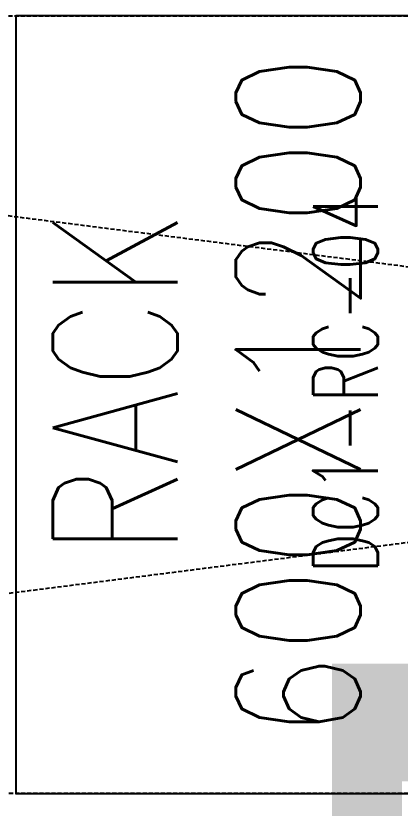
# Model space of a CAD drawing. Extents: x 225000 to 2157367, y 208400 to 840900.
# Drawn here: x 502556 to 503148, y 390779 to 392002 of the extents above; entities that cross this region are included whole.
import ezdxf
from ezdxf.enums import TextEntityAlignment as Align

# ---------------------------------------------------------------- set-up
doc = ezdxf.new("R2010")
doc.units = 0
doc.header["$LTSCALE"] = 10
doc.linetypes.add('XFDP20-DC-PH1$0$HIDDEN2', pattern=[0.1875, 0.125, -0.0625])
for name, color, linetype in [('XFDP20-DC-PH1$0$A-EQ (PH1)', 15, 'XFDP20-DC-PH1$0$HIDDEN2'), ('XFM2Q20-DC$0$M-EQ-TEXT', 3, 'Continuous'), ('XFM2Q20-DC$0$RACK-DC1-600X1200', 6, 'Continuous')]:
    doc.layers.add(name, color=color, linetype=linetype)
doc.styles.add('Data Center Layout_L20$0$ATS', font='monotxt', dxfattribs={"bigfont": 'BIGFONT'})
doc.styles.add('XFM2Q20-DC$0$XFL10-HVAC-EQ-L194205$0$M-TXT', font='simplex.shx', dxfattribs={"width": 0.8, "bigfont": 'chineset.shx'})
doc.styles.add('XFM2Q20-DC$0$XOL30-HVAC-EQ-L194205$0$Standard', font='txt.shx', dxfattribs={"width": 0.8, "bigfont": 'chineset.shx'})

# ---------------------------------------------------------------- blocks, each defined once
blk = doc.blocks.new('Data Center Layout_L20')
at = {"style": 'Data Center Layout_L20$0$ATS', "width": 0.5}
blk.add_text('Phase 1', height=1600, dxfattribs=at).set_placement((505375.59, 190202.31), align=Align.MIDDLE_CENTER)
blk = doc.blocks.new('XFDP20-DC-PH1')
at = {"layer": 'XFDP20-DC-PH1$0$A-EQ (PH1)', "ltscale": 5}
for p, q in [((509535.6, 192002.3, 0), (500125.6, 190802.3, 0)), ((500125.6, 192002.3, 0), (509535.6, 190802.3, 0))]:
    blk.add_line(p, q, dxfattribs=at)
at = {"layer": 'XFDP20-DC-PH1$0$A-EQ (PH1)', "ltscale": 5, "elevation": 0}
blk.add_lwpolyline([(509535.6, 190802.3), (500125.6, 190802.3), (500125.6, 192002.3), (509535.6, 192002.3)], close=True, dxfattribs=at)
blk = doc.blocks.new('XFM2Q20-DC')
at = {"layer": 'XFM2Q20-DC$0$RACK-DC1-600X1200'}
blk.add_line((502555.6, 190802.3), (503165.6, 190802.3), dxfattribs=at)
blk.add_lwpolyline([(503165.6, 192002.3), (502555.6, 192002.3), (502555.6, 190802.3), (503165.6, 190802.3)], close=True, dxfattribs=at)
at = {"color": 53, "style": 'XFM2Q20-DC$0$XOL30-HVAC-EQ-L194205$0$Standard', "width": 0.8}
for s, p in [('600X1200', (503087.4, 190886.4, 0)), ('RACK', (502805, 191168.6, 0))]:
    blk.add_text(s, height=192.55, rotation=90, dxfattribs=at).set_placement(p)
at = {"layer": 'XFM2Q20-DC$0$M-EQ-TEXT', "style": 'XFM2Q20-DC$0$XFL10-HVAC-EQ-L194205$0$M-TXT', "width": 0.7}
blk.add_text('DC1-RC-04', height=100, rotation=90, dxfattribs=at).set_placement((503064.1, 191435.3, 0), align=Align.MIDDLE_CENTER)

msp = doc.modelspace()

# ---------------------------------------------------------------- block references
for name in ['Data Center Layout_L20', 'XFDP20-DC-PH1', 'XFM2Q20-DC']:
    msp.add_blockref(name, (0, 200000))

doc.saveas('drawing.dxf')
